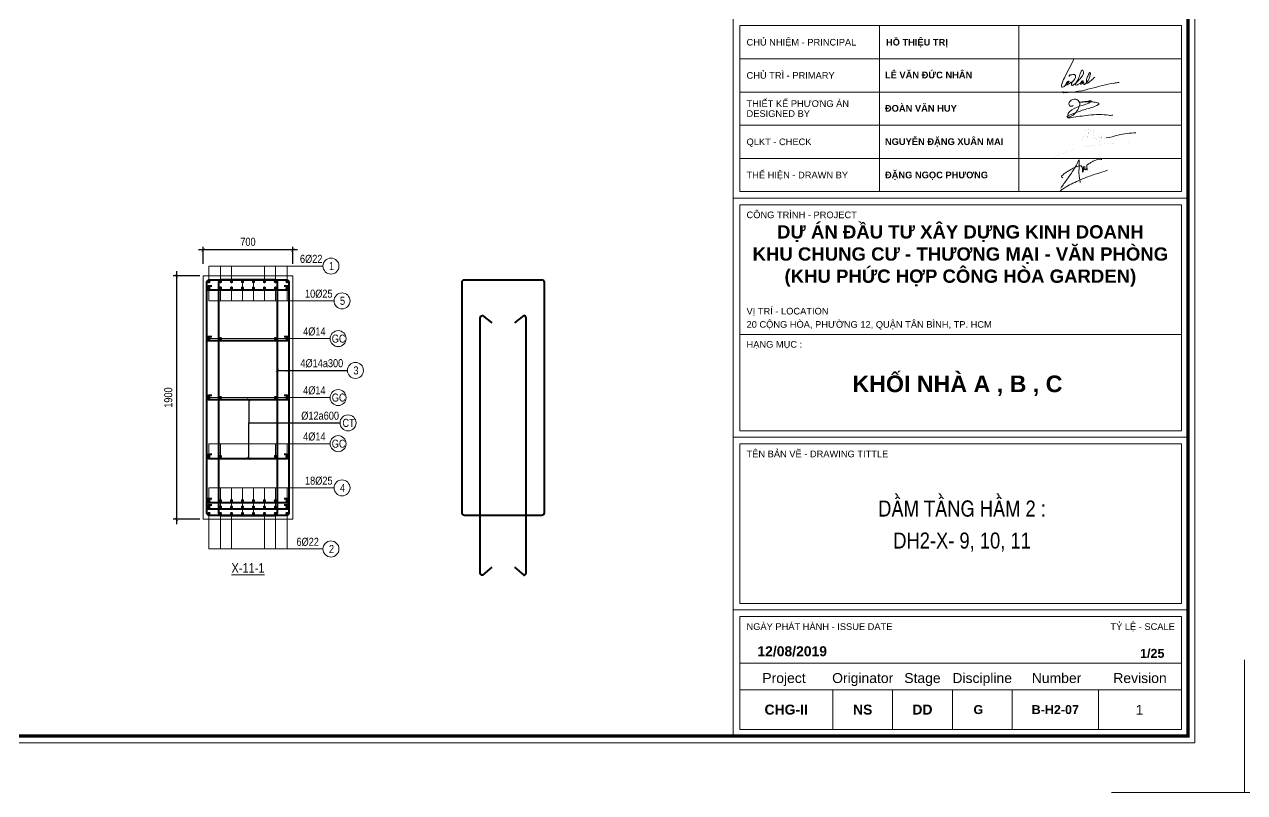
# Model space of a CAD drawing. Header units: millimetres. Extents: x 3014920 to 3563667, y -1638653 to -1356471.
# Drawn here: x 3161691 to 3171218, y -1601326 to -1595328 of the extents above; entities that cross this region are included whole.
import ezdxf
from ezdxf.enums import TextEntityAlignment as Align
from ezdxf.xclip import XClip

# ---------------------------------------------------------------- set-up
doc = ezdxf.new("R2010")
doc.units = ezdxf.units.MM
doc.header["$MEASUREMENT"] = 0
doc.header["$XCLIPFRAME"] = 0
doc.header["$PDMODE"] = 2
doc.linetypes.add('CENTER', pattern=[2, 1.25, -0.25, 0.25, -0.25])
doc.linetypes.add('HIDDEN', pattern=[0.375, 0.25, -0.125])
doc.layers.get('0').update_dxf_attribs({"lineweight": 9})
doc.layers.get('Defpoints').update_dxf_attribs({"color": 10, "lineweight": 0})
for name, color, linetype, lineweight in [('CDAI', 21, 'Continuous', 40), ('CHG_XX_Khung ten$0$TEXT', 7, 'Continuous', 15), ('CHUNHO', 7, 'CENTER', 13), ('CHUTO', 51, 'Continuous', 15), ('CTHEP', 50, 'Continuous', 50), ('DBAO', 90, 'Continuous', 13), ('DGIONG', 130, 'Continuous', 13), ('KTH', 154, 'Continuous', 9), ('Net khuat', 8, 'HIDDEN', 13), ('TEXT', 7, 'Continuous', 15)]:
    doc.layers.add(name, color=color, linetype=linetype, lineweight=lineweight)
doc.styles.add('ArialB', font='arialbd.ttf')
doc.styles.add('CHG_XX_Khung ten$0$A1 BORDER$0$ARIAL', font='arial.ttf')
doc.styles.add('CHG_XX_Khung ten$0$A1 BORDER$0$Arial - Bold', font='arialbd.ttf', dxfattribs={"height": 2.5})
doc.styles.add('CHG_XX_Khung ten$0$arial', font='arial.ttf')
doc.styles.add('CHG_XX_Khung ten$0$Arial - Bold', font='arialbd.ttf')
doc.styles.add('CHG_XX_Khung ten$0$title block pccc$0$ARIAL', font='arial.ttf')
doc.styles.add('CHG_XX_Khung ten$0$title block pccc$0$Arial - Bold', font='arialbd.ttf', dxfattribs={"height": 2.5})
doc.styles.add('Star-HelCon', font='VHELVCN_0.TTF')
doc.styles.add('TTP-HelCon', font='VHELVCN_0.TTF')
doc.dimstyles.new('TTP-25', dxfattribs={"dimscale": 25, "dimtxt": 2.5, "dimasz": 1, "dimexe": 1, "dimexo": 1, "dimgap": 0.09, "dimtad": 0, "dimdec": 4, "dimrnd": 1, "dimzin": 9, "dimdsep": 46, "dimtxsty": 'TTP-HelCon', "dimblk": 'ARCHTICK', "dimcen": 0.09, "dimdle": 1.5, "dimclrd": 256, "dimclre": 256, "dimclrt": 7, "dimadec": 0, "dimazin": 0, "dimtfac": 1, "dimtdec": 4, "dimtmove": 0, "dimatfit": 3, "dimldrblk": 'ARCHTICK', "dimfxl": 1, "dimtvp": 1, "dimtolj": 1, "dimtzin": 0, "dimarcsym": 0})

# ---------------------------------------------------------------- blocks, each defined once
blk = doc.blocks.new('_ArchTick')
at = {"color": 0, "linetype": 'ByBlock', "const_width": 0.15}
blk.add_lwpolyline([(-0.5, -0.5), (0.5, 0.5)], dxfattribs=at)
blk = doc.blocks.new('*D1115')
at = {"layer": 'Defpoints', "color": 0, "transparency": 16777216}
for p in [(17810.4, 5), (12960.4, -254.6), (17810.4, -555.6)]:
    blk.add_point(p, dxfattribs=at)
at = {"layer": 'KTH', "lineweight": -2, "transparency": 16777216}
for p, q in [((17810.4, -20), (17810.4, -580.6)), ((12960.4, -279.6), (12960.4, -580.6)), ((12922.9, -555.6), (17847.9, -555.6))]:
    blk.add_line(p, q, dxfattribs=at)
at = {"layer": 'KTH', "lineweight": -2, "transparency": 16777216, "xscale": 25, "yscale": 25, "zscale": 25, "rotation": 180}
blk.add_blockref('_ArchTick', (12960.4, -555.6), dxfattribs=at)
at = {"layer": 'KTH', "lineweight": -2, "transparency": 16777216, "xscale": 25, "yscale": 25, "zscale": 25}
blk.add_blockref('_ArchTick', (17810.4, -555.6), dxfattribs=at)
at = {"layer": 'KTH', "color": 7, "transparency": 16777216, "insert": (15385.4, -491.8), "char_height": 62.5, "attachment_point": 5, "style": 'TTP-HelCon'}
blk.add_mtext('\\A1;4850', dxfattribs=at)
blk = doc.blocks.new('*D1126')
at = {"layer": 'Defpoints', "color": 0, "transparency": 16777216}
for p in [(23660.4, 372.1), (28160.4, 372.1), (23660.4, 175)]:
    blk.add_point(p, dxfattribs=at)
at = {"layer": 'KTH', "lineweight": -2, "transparency": 16777216}
for p, q in [((23660.4, 347.1), (23660.4, 150)), ((28160.4, 347.1), (28160.4, 150)), ((28197.9, 175), (23622.9, 175))]:
    blk.add_line(p, q, dxfattribs=at)
at = {"layer": 'KTH', "lineweight": -2, "transparency": 16777216, "xscale": 25, "yscale": 25, "zscale": 25, "rotation": 180}
blk.add_blockref('_ArchTick', (23660.4, 175), dxfattribs=at)
at = {"layer": 'KTH', "lineweight": -2, "transparency": 16777216, "xscale": 25, "yscale": 25, "zscale": 25}
blk.add_blockref('_ArchTick', (28160.4, 175), dxfattribs=at)
at = {"layer": 'KTH', "color": 7, "transparency": 16777216, "insert": (25910.4, 244.9), "char_height": 62.5, "attachment_point": 5, "style": 'TTP-HelCon'}
blk.add_mtext('\\A1;6Þ14a250-3', dxfattribs=at)
blk = doc.blocks.new('*D1131')
at = {"layer": 'Defpoints', "color": 0, "transparency": 16777216}
for p in [(11160.4, -254.6), (23410.4, -254.6), (11160.4, -755.6)]:
    blk.add_point(p, dxfattribs=at)
at = {"layer": 'KTH', "lineweight": -2, "transparency": 16777216}
for p, q in [((11160.4, -279.6), (11160.4, -780.6)), ((23410.4, -279.6), (23410.4, -780.6)), ((23447.9, -755.6), (11122.9, -755.6))]:
    blk.add_line(p, q, dxfattribs=at)
at = {"layer": 'KTH', "lineweight": -2, "transparency": 16777216, "xscale": 25, "yscale": 25, "zscale": 25, "rotation": 180}
blk.add_blockref('_ArchTick', (11160.4, -755.6), dxfattribs=at)
at = {"layer": 'KTH', "lineweight": -2, "transparency": 16777216, "xscale": 25, "yscale": 25, "zscale": 25}
blk.add_blockref('_ArchTick', (23410.4, -755.6), dxfattribs=at)
at = {"layer": 'KTH', "color": 7, "transparency": 16777216, "insert": (17285.4, -691.8), "char_height": 62.5, "attachment_point": 5, "style": 'TTP-HelCon'}
blk.add_mtext('\\A1;12250', dxfattribs=at)
blk = doc.blocks.new('*D1133')
at = {"layer": 'Defpoints', "color": 0, "transparency": 16777216}
for p in [(9860.4, 372.1), (15610.4, 372.1), (9860.4, 175)]:
    blk.add_point(p, dxfattribs=at)
at = {"layer": 'KTH', "lineweight": -2, "transparency": 16777216}
for p, q in [((9860.4, 347.1), (9860.4, 150)), ((15610.4, 347.1), (15610.4, 150)), ((15647.9, 175), (9822.9, 175))]:
    blk.add_line(p, q, dxfattribs=at)
at = {"layer": 'KTH', "lineweight": -2, "transparency": 16777216, "xscale": 25, "yscale": 25, "zscale": 25, "rotation": 180}
blk.add_blockref('_ArchTick', (9860.4, 175), dxfattribs=at)
at = {"layer": 'KTH', "lineweight": -2, "transparency": 16777216, "xscale": 25, "yscale": 25, "zscale": 25}
blk.add_blockref('_ArchTick', (15610.4, 175), dxfattribs=at)
at = {"layer": 'KTH', "color": 7, "transparency": 16777216, "insert": (12735.4, 244.9), "char_height": 62.5, "attachment_point": 5, "style": 'TTP-HelCon'}
blk.add_mtext('\\A1;6Þ14a250-3', dxfattribs=at)
blk = doc.blocks.new('*D1137')
at = {"layer": 'Defpoints', "color": 0, "transparency": 16777216}
for p in [(23410.4, -254.6), (28435.4, -254.6), (23410.4, -555.6)]:
    blk.add_point(p, dxfattribs=at)
at = {"layer": 'KTH', "lineweight": -2, "transparency": 16777216}
for p, q in [((23410.4, -279.6), (23410.4, -580.6)), ((28435.4, -279.6), (28435.4, -580.6)), ((28472.9, -555.6), (23372.9, -555.6))]:
    blk.add_line(p, q, dxfattribs=at)
at = {"layer": 'KTH', "lineweight": -2, "transparency": 16777216, "xscale": 25, "yscale": 25, "zscale": 25, "rotation": 180}
blk.add_blockref('_ArchTick', (23410.4, -555.6), dxfattribs=at)
at = {"layer": 'KTH', "lineweight": -2, "transparency": 16777216, "xscale": 25, "yscale": 25, "zscale": 25}
blk.add_blockref('_ArchTick', (28435.4, -555.6), dxfattribs=at)
at = {"layer": 'KTH', "color": 7, "transparency": 16777216, "insert": (25922.9, -491.8), "char_height": 62.5, "attachment_point": 5, "style": 'TTP-HelCon'}
blk.add_mtext('\\A1;5025', dxfattribs=at)
blk = doc.blocks.new('*D1146')
at = {"layer": 'Defpoints', "color": 0, "transparency": 16777216}
for p in [(23410.4, -254.6), (32960.4, -254.6), (32960.4, -755.6)]:
    blk.add_point(p, dxfattribs=at)
at = {"layer": 'KTH', "lineweight": -2, "transparency": 16777216}
for p, q in [((23410.4, -279.6), (23410.4, -780.6)), ((32960.4, -279.6), (32960.4, -780.6)), ((23372.9, -755.6), (32997.9, -755.6))]:
    blk.add_line(p, q, dxfattribs=at)
at = {"layer": 'KTH', "lineweight": -2, "transparency": 16777216, "xscale": 25, "yscale": 25, "zscale": 25, "rotation": 180}
blk.add_blockref('_ArchTick', (23410.4, -755.6), dxfattribs=at)
at = {"layer": 'KTH', "lineweight": -2, "transparency": 16777216, "xscale": 25, "yscale": 25, "zscale": 25}
blk.add_blockref('_ArchTick', (32960.4, -755.6), dxfattribs=at)
at = {"layer": 'KTH', "color": 7, "transparency": 16777216, "insert": (28185.4, -691.8), "char_height": 62.5, "attachment_point": 5, "style": 'TTP-HelCon'}
blk.add_mtext('\\A1;9550', dxfattribs=at)
blk = doc.blocks.new('*D1159')
at = {"layer": 'Defpoints', "color": 0, "ltscale": 500, "transparency": 16777216}
for p in [(3163086.4, -1597292), (3162878.2, -1599192), (3163086.4, -1599192)]:
    blk.add_point(p, dxfattribs=at)
at = {"layer": 'KTH', "lineweight": -2, "ltscale": 500, "transparency": 16777216}
for p, q in [((3163061.4, -1597292), (3162853.2, -1597292)), ((3162878.2, -1597254.5), (3162878.2, -1599229.5)), ((3163061.4, -1599192), (3162853.2, -1599192))]:
    blk.add_line(p, q, dxfattribs=at)
at = {"layer": 'KTH', "lineweight": -2, "ltscale": 500, "transparency": 16777216, "xscale": 25, "yscale": 25, "zscale": 25}
for p, rotation in [((3162878.2, -1597292), 90), ((3162878.2, -1599192), 270)]:
    blk.add_blockref('_ArchTick', p, dxfattribs=dict(at, rotation=rotation))
at = {"layer": 'KTH', "color": 7, "ltscale": 500, "transparency": 16777216, "insert": (3162814.3, -1598242), "char_height": 62.5, "attachment_point": 5, "rotation": 90, "style": 'TTP-HelCon'}
blk.add_mtext('\\A1;1900', dxfattribs=at)
blk = doc.blocks.new('*D1160')
at = {"layer": 'Defpoints', "color": 0, "ltscale": 500, "transparency": 16777216}
for p in [(3163086.4, -1597089.8), (3163086.4, -1597223), (3163786.4, -1597223)]:
    blk.add_point(p, dxfattribs=at)
at = {"layer": 'KTH', "lineweight": -2, "ltscale": 500, "transparency": 16777216}
for p, q in [((3163823.9, -1597089.8), (3163048.9, -1597089.8)), ((3163086.4, -1597198), (3163086.4, -1597064.8)), ((3163786.4, -1597198), (3163786.4, -1597064.8))]:
    blk.add_line(p, q, dxfattribs=at)
at = {"layer": 'KTH', "lineweight": -2, "ltscale": 500, "transparency": 16777216, "xscale": 25, "yscale": 25, "zscale": 25, "rotation": 180}
blk.add_blockref('_ArchTick', (3163086.4, -1597089.8), dxfattribs=at)
at = {"layer": 'KTH', "lineweight": -2, "ltscale": 500, "transparency": 16777216, "xscale": 25, "yscale": 25, "zscale": 25}
blk.add_blockref('_ArchTick', (3163786.4, -1597089.8), dxfattribs=at)
at = {"layer": 'KTH', "color": 7, "ltscale": 500, "transparency": 16777216, "insert": (3163436.4, -1597025.9), "char_height": 62.5, "attachment_point": 5, "style": 'TTP-HelCon'}
blk.add_mtext('\\A1;700', dxfattribs=at)
blk = doc.blocks.new('CHG_XX_Khung ten')
for p, q in [((687, 577), (687, 17)), ((687, 179), (824, 179)), ((687, 107), (824, 107)), ((687, 55), (824, 55))]:
    blk.add_line(p, q)
at = {"color": 9, "linetype": 'Continuous'}
for p, q in [((731, 231), (731, 181)), ((773, 231), (773, 181))]:
    blk.add_line(p, q, dxfattribs=at)
at = {"linetype": 'Continuous'}
for p, q in [((689, 39), (822, 39)), ((716.98, 31), (716.98, 19)), ((734.98, 31), (734.98, 19)), ((752.98, 31), (752.98, 19)), ((770.98, 31), (770.98, 19)), ((797, 31), (797, 19))]:
    blk.add_line(p, q, dxfattribs=at)
blk.add_lwpolyline([(15, 579), (826, 579), (826, 15), (15, 15)], close=True)
at = {"color": 4, "linetype": 'Continuous', "const_width": 1}
blk.add_lwpolyline([(17, 577), (824, 577), (824, 17), (17, 17)], close=True, dxfattribs=at)
at = {"color": 9, "linetype": 'Continuous'}
for points in [[(822, 221), (689, 221), (689, 231), (822, 231)], [(822, 211), (689, 211), (689, 221), (822, 221)], [(822, 201), (689, 201), (689, 211), (822, 211)], [(822, 191), (689, 191), (689, 201), (822, 201)], [(822, 181), (689, 181), (689, 191), (822, 191)]]:
    blk.add_lwpolyline(points, close=True, dxfattribs=at)
blk.add_lwpolyline([(822, 211), (689, 211), (822, 211)], dxfattribs=at)
at = {"linetype": 'Continuous'}
for points in [[(689, 177), (822, 177), (822, 138), (689, 138)], [(689, 109), (822, 109), (822, 138), (689, 138)], [(689, 105), (822, 105), (822, 57), (689, 57)], [(689, 53), (822, 53), (822, 31), (689, 31)], [(822, 19), (689, 19), (689, 31), (822, 31)]]:
    blk.add_lwpolyline(points, close=True, dxfattribs=at)
at = {"color": 1}
for points in [[(785.43, 181.21), (786.17, 181.73), (788.31, 183), (790.34, 184), (791.77, 184.64), (795.08, 185.91), (796.87, 186.5), (799.7, 187.42)], [(785.63, 182.08), (787.56, 184.76), (789.61, 187.7), (790.35, 188.98), (790.79, 189.92), (791.06, 190.59), (791.21, 189.09), (791.18, 188.31), (791.14, 187.75), (791.09, 186.47), (791.21, 185.58), (791.42, 184.31), (791.51, 183.99), (791.51, 183.74)], [(786.29, 185.19), (785.86, 185.61), (786.06, 185.86), (787.11, 186.7), (788.17, 187.35), (789.1, 187.9), (790.12, 188.41), (790.69, 188.61), (791.04, 188.74), (791.47, 188.79), (791.73, 188.72), (791.92, 188.61), (792.08, 188.33), (792.16, 188.06), (792.21, 187.84), (792.21, 187.27), (792.2, 187.05), (792.23, 186.85), (792.39, 187.1), (792.48, 187.84), (792.46, 188.12), (792.44, 188.61), (792.46, 188.03), (792.53, 187.67), (792.73, 187.74), (792.86, 187.87), (792.9, 188.09), (792.9, 188.28), (792.87, 188.7), (792.91, 188.19), (792.93, 187.79), (792.94, 187.69), (793.11, 187.61), (793.31, 187.73), (793.45, 187.93), (793.48, 188.22), (793.48, 188.64), (793.48, 189.05), (793.48, 188.49), (793.56, 187.84), (793.63, 187.45), (793.48, 188.6), (793.51, 188.92), (794.2, 189.45), (794.72, 189.76), (795.44, 190.17), (796.2, 190.5), (796.65, 190.69), (797.26, 190.79), (797.77, 190.74), (797.95, 190.55)]]:
    blk.add_spline(points, degree=3, dxfattribs=at)
at = {"layer": 'CHG_XX_Khung ten$0$TEXT', "color": 1}
blk.add_lwpolyline([(801.29, 204.04, -0.124137), (800.16, 204.02, 0.028888), (797.25, 204.19, 0.026156), (793.98, 204.04, 0.007061), (788.86, 203.28, -0.091769), (787.85, 203.27, -0.25841), (787.51, 203.62, -0.039719), (788.28, 204, -0.004242), (791.23, 205.18, -0.019244), (794.8, 206.31, 0.094204), (797.02, 207.28, 0.504882), (796.98, 207.63, 0.07616), (796.3, 207.87, 0.041135), (794.97, 208.03, 0.034641), (791.34, 207.9, 0.01407), (792.8, 208.12, 0.003668), (794.71, 208.36, -0.800617), (794.79, 208.18, -0.093248), (793.21, 207.32, 0.020479), (791.05, 206.59, 0.096842), (788.38, 205.18, 0.259163), (787.77, 203.63, 0.564182), (788.17, 203.39, 0.087383), (789.69, 204.36, 0.156422), (791.35, 207.23, 0.228987), (790.91, 208.45, 0.272068), (789.19, 208.76, 0.293527), (788.08, 207.43, 0.171419), (788.25, 206.94, 0.281707), (788.69, 206.7, 0.217513), (789.34, 206.92)], format="xyb", dxfattribs=at)
at = {"layer": 'CHG_XX_Khung ten$0$TEXT', "color": 1, "const_width": 0.0121}
for points in [[(791.6, 198.34, 0.143835), (794.1, 199.89, -0.075685), (793.5, 197.02, -0.172299), (794.95, 199.92, -0.299798), (795.6, 198.96, -0.170508), (795.36, 197.75, 0.168316), (795.11, 197.03)], [(791.95, 196.04, -0.054469), (792.33, 197.1, 0.103257), (792.78, 199.38)], [(806.31, 195.73, -0.026807), (805.12, 195.66, 0.027369), (800.25, 195.52, 0.022423), (795.26, 194.89, 0.038275), (791.04, 194.04, 0.053272), (785.95, 192.37, 0.118692), (783.44, 190.96)], [(797.47, 197.92, 0.401177), (797.3, 198.32, 0.483935), (795.9, 197.43, 0.196997), (796.02, 196.61, 0.296639), (796.38, 196.53, 0.183057), (797.12, 197.39)], [(797.48, 198.09, 0.142769), (797.07, 197.1, 0.220826), (797.29, 196.56, 0.106687), (798.07, 198.16, 0.181562), (797.64, 197.4, -0.039872), (797.25, 196.09, -0.060225), (798.09, 197.69, 0.017174), (797.52, 196.45, -0.149286), (799.3, 197.16)]]:
    blk.add_lwpolyline(points, format="xyb", dxfattribs=at)
at = {"layer": 'CHG_XX_Khung ten$0$TEXT', "color": 1}
for centre, radius, start, end in [((808.51, 174.85), 23.83, 90.5448, 103.6788), ((793.37, 230.45), 33.81, 280.1185, 286.3373)]:
    blk.add_arc(centre, radius, start, end, dxfattribs=at)
for points in [[(789.62, 220.97), (786.72, 215.31), (785.87, 213.03), (785.94, 212.46), (786.42, 212.53), (787.18, 213.24), (787.77, 213.73), (788.12, 214.16), (788.07, 214.29), (787.94, 214.27), (787.28, 213.56), (787.2, 213.33), (787.26, 213.21), (787.44, 213.16), (787.7, 213.23), (788.87, 214.02)], [(788.4, 215.73), (788.18, 215.82), (788.21, 216), (788.32, 216.07), (788.7, 216.16), (789.23, 216.24), (789.76, 216.24), (790.01, 216.08), (790.1, 215.79), (790.05, 215.41), (788.96, 213.65), (788.88, 213.4), (788.88, 213.13), (789, 213.02), (789.17, 213.01), (789.51, 213.17), (790.77, 214.27), (791.67, 215.27), (792.3, 216.07), (792.5, 216.66), (792.49, 217.11), (792.33, 217.45), (792.13, 217.58), (791.94, 217.52), (791.73, 217.16), (790.12, 213.5), (790.04, 213.21), (790.14, 213.12), (791.53, 213.7), (792.32, 214.06), (792.42, 214.24), (792.36, 214.39), (792.17, 214.35), (791.86, 214.12), (791.68, 213.82), (791.57, 213.47), (791.67, 213.35), (791.96, 213.42), (792.51, 213.89), (792.61, 213.78), (792.55, 213.52), (792.61, 213.3), (792.77, 213.25), (793.05, 213.46), (794.1, 214.86), (794.42, 215.85), (794.57, 216.45), (794.53, 216.83), (794.42, 216.89), (794.27, 216.8), (794.14, 216.57), (793.62, 215.47), (793.41, 214.74), (793.36, 214.18), (793.41, 213.82), (793.56, 213.67), (793.77, 213.71), (794.19, 213.99), (795.35, 214.98), (795.89, 215.51)], [(786.22, 211.12), (786.28, 210.87), (786.71, 210.78), (801.78, 213.69), (803.18, 213.88)]]:
    blk.add_spline(points, degree=3, dxfattribs=at)
at = {"layer": 'Defpoints', "color": 1, "ltscale": 2}
for points in [[(40.06, 0), (0, 0), (0, 40)], [(800.94, 0), (841, 0), (841, 40)]]:
    blk.add_lwpolyline(points, dxfattribs=at)
for s, height, style, p in [('CHỦ NHIỆM - PRINCIPAL', 2, 'CHG_XX_Khung ten$0$title block pccc$0$ARIAL', (691, 226)), ('HỒ THIỆU TRỊ', 2, 'CHG_XX_Khung ten$0$title block pccc$0$Arial - Bold', (733, 226)), ('CHỦ TRÌ - PRIMARY', 2, 'CHG_XX_Khung ten$0$title block pccc$0$ARIAL', (691, 216)), ('LÊ VĂN ĐỨC NHÂN', 2.0073, 'CHG_XX_Khung ten$0$Arial - Bold', (732.68, 216.13)), ('THIẾT KẾ PHƯƠNG ÁN', 2, 'CHG_XX_Khung ten$0$title block pccc$0$ARIAL', (691, 207.5)), ('ĐOÀN VĂN HUY', 2.0073, 'CHG_XX_Khung ten$0$Arial - Bold', (732.68, 206.09)), ('DESIGNED BY', 2, 'CHG_XX_Khung ten$0$title block pccc$0$ARIAL', (691, 204.5)), ('QLKT - CHECK', 2, 'CHG_XX_Khung ten$0$title block pccc$0$ARIAL', (691, 196)), ('NGUYỄN ĐẶNG XUÂN MAI', 2.0073, 'CHG_XX_Khung ten$0$Arial - Bold', (732.68, 196.05)), ('THỂ HIỆN - DRAWN BY', 2, 'CHG_XX_Khung ten$0$title block pccc$0$ARIAL', (691, 186)), ('ĐẶNG NGỌC PHƯƠNG', 2.0073, 'CHG_XX_Khung ten$0$Arial - Bold', (732.68, 186.02)), ('CÔNG TRÌNH - PROJECT', 2, 'CHG_XX_Khung ten$0$A1 BORDER$0$ARIAL', (691, 174)), ('VỊ TRÍ - LOCATION', 2, 'CHG_XX_Khung ten$0$A1 BORDER$0$ARIAL', (691, 145)), ('20 CỘNG HÒA, PHƯỜNG 12, QUẬN TÂN BÌNH, TP. HCM', 2, 'CHG_XX_Khung ten$0$A1 BORDER$0$ARIAL', (691, 141)), ('HẠNG MỤC :', 2, 'CHG_XX_Khung ten$0$A1 BORDER$0$ARIAL', (691, 135)), ('TÊN BẢN VẼ - DRAWING TITTLE', 2, 'CHG_XX_Khung ten$0$A1 BORDER$0$ARIAL', (691, 102)), ('NGÀY PHÁT HÀNH - ISSUE DATE', 2, 'CHG_XX_Khung ten$0$A1 BORDER$0$ARIAL', (691, 50))]:
    blk.add_text(s, height=height, dxfattribs=dict(style=style)).set_placement(p, align=Align.MIDDLE_LEFT)
at = {"style": 'CHG_XX_Khung ten$0$A1 BORDER$0$ARIAL'}
blk.add_text('TỶ LỆ - SCALE', height=2, dxfattribs=at).set_placement((820, 50), align=Align.MIDDLE_RIGHT)
for s, style, p in [('12/08/2019', 'CHG_XX_Khung ten$0$A1 BORDER$0$Arial - Bold', (704.75, 42.57)), ('Project', 'CHG_XX_Khung ten$0$A1 BORDER$0$ARIAL', (702.28, 34.5)), ('Originator', 'CHG_XX_Khung ten$0$A1 BORDER$0$ARIAL', (725.98, 34.5)), ('Stage', 'CHG_XX_Khung ten$0$A1 BORDER$0$ARIAL', (743.98, 34.5)), ('Discipline', 'CHG_XX_Khung ten$0$A1 BORDER$0$ARIAL', (761.98, 34.5)), ('Number', 'CHG_XX_Khung ten$0$A1 BORDER$0$ARIAL', (784.37, 34.5)), ('Revision', 'CHG_XX_Khung ten$0$A1 BORDER$0$ARIAL', (809.5, 34.5)), ('CHG-II', 'CHG_XX_Khung ten$0$A1 BORDER$0$Arial - Bold', (702.94, 25)), ('NS', 'CHG_XX_Khung ten$0$A1 BORDER$0$Arial - Bold', (725.98, 25)), ('DD', 'CHG_XX_Khung ten$0$A1 BORDER$0$Arial - Bold', (743.98, 25)), ('1', 'CHG_XX_Khung ten$0$arial', (809.36, 24.93))]:
    blk.add_text(s, height=3, dxfattribs=dict(style=style)).set_placement(p, align=Align.MIDDLE_CENTER)
at = {"attachment_point": 2, "style": 'CHG_XX_Khung ten$0$A1 BORDER$0$Arial - Bold'}
for s, insert, char_height, width in [('DỰ ÁN ĐẦU TƯ XÂY DỰNG KINH DOANH\\PKHU CHUNG CƯ - THƯƠNG MẠI - VĂN PHÒNG\\P(KHU PHỨC HỢP CÔNG HÒA GARDEN)', (755.4, 170.88), 4, 159.8745), ('KHỐI NHÀ A , B , C', (754.52, 125.61), 5, 104.1229)]:
    blk.add_mtext(s, dxfattribs=dict(at, insert=insert, char_height=char_height, width=width))
blk = doc.blocks.new('2X-13')
at = {"layer": 'CTHEP'}
blk.add_line((33575.39119, 475), (290.43806, 475), dxfattribs=at)
for points in [[(290.43806, 745.00141), (290.43806, 945), (34222.38412, 945)], [(290.43806, 5), (34210.68418, 5)], [(9860.44181, 45), (17810.44181, 45)], [(20810.44001, 45), (30485.43251, 45)]]:
    blk.add_lwpolyline(points, dxfattribs=at)
at = {"layer": 'DBAO', "linetype": 'Continuous'}
blk.add_line((23610.43251, 975), (28210.44001, 975), dxfattribs=at)
blk.add_line((23610.43251, 975), (28210.44001, 975), dxfattribs=at)
at = {"layer": 'DBAO', "linetype": 'Continuous', "flags": 128}
blk.add_lwpolyline([(260.43806, 1175), (260.43806, -25), (32960.44001, -25), (32960.44001, -925)], dxfattribs=at)
at = {"layer": 'DGIONG', "color": 6, "linetype": 'Continuous', "flags": 128}
blk.add_lwpolyline([(15760.44181, 1171.15297), (14385.44181, 1171.15297), (14372.94181, 1136.8095), (14347.94181, 1205.49644), (14335.44181, 1171.15297), (12960.42681, 1171.15297)], dxfattribs=at)
at = {"layer": 'Net khuat', "color": 6, "ltscale": 250}
blk.add_line((13010.44181, 975), (15560.44181, 975), dxfattribs=at)
at = {"layer": 'Net khuat', "ltscale": 250}
blk.add_line((560.44298, 425), (32960.44001, 425), dxfattribs=at)
at = {"layer": 'KTH'}
for base, p1, p2, picture, middle in [((9860.44181, 175), (15610.44181, 372.13667), (9860.44181, 372.13667), '*D1133', (12735.44181, 244.91666)), ((23660.42501, 175), (28160.44001, 372.13667), (23660.42501, 372.13667), '*D1126', (25910.43251, 244.91666))]:
    dim = blk.add_linear_dim(base=base, p1=p1, p2=p2, angle=180, text='6Þ14a250-3', dimstyle='TTP-25', override={"dimtmove": 1}, dxfattribs=at)
    dim.commit()
    dim.dimension.update_dxf_attribs({"geometry": picture, "text_midpoint": middle})
for base, p1, p2, picture, middle in [((17810.44181, -555.64876), (12960.44181, -254.6045), (17810.44181, 5), '*D1115', (15385.44181, -491.81543)), ((11160.44181, -755.6045), (23410.44001, -254.6045), (11160.44181, -254.6045), '*D1131', (17285.44091, -691.77117))]:
    dim = blk.add_linear_dim(base=base, p1=p1, p2=p2, dimstyle='TTP-25', override={"dimtmove": 1}, dxfattribs=at)
    dim.commit()
    dim.dimension.update_dxf_attribs({"geometry": picture, "text_midpoint": middle})
for base, p1, p2, picture, middle in [((23410.44001, -555.64876), (28435.43251, -254.6045), (23410.44001, -254.6045), '*D1137', (25922.93626, -491.81543)), ((32960.44001, -755.6045), (23410.44001, -254.6045), (32960.44001, -254.6045), '*D1146', (28185.44001, -691.77117))]:
    dim = blk.add_linear_dim(base=base, p1=p1, p2=p2, angle=180, dimstyle='TTP-25', override={"dimtmove": 1}, dxfattribs=at)
    dim.commit()
    dim.dimension.update_dxf_attribs({"geometry": picture, "text_midpoint": middle})

msp = doc.modelspace()

# ---------------------------------------------------------------- linework, layer by layer
at = {"layer": 'CDAI', "elevation": 0}
for points in [[(3163135.15447, -1597322.02219), (3163737.65447, -1597322.02219, -0.4142135624), (3163756.40447, -1597340.77219), (3163756.40447, -1599143.27219, -0.4142135624), (3163737.65447, -1599162.02219), (3163135.15447, -1599162.02219, -0.4142135624), (3163116.40447, -1599143.27219), (3163116.40447, -1597340.77219, -0.4142135624)], [(3163646.94019, -1597322.02219), (3163225.86876, -1597322.02219, 0.4142135624), (3163207.11876, -1597340.77219), (3163207.11876, -1599143.27219, 0.4142135624), (3163225.86876, -1599162.02219), (3163646.94019, -1599162.02219, 0.4142135624), (3163665.69019, -1599143.27219), (3163665.69019, -1597340.77219, 0.4142135624)], [(3165127.2573, -1597322.02219), (3165729.7573, -1597322.02219, -0.4142135624), (3165748.5073, -1597340.77219), (3165748.5073, -1599143.27219, -0.4142135624), (3165729.7573, -1599162.02219), (3165127.2573, -1599162.02219, -0.4142135624), (3165108.5073, -1599143.27219), (3165108.5073, -1597340.77219, -0.4142135624)]]:
    msp.add_lwpolyline(points, format="xyb", close=True, dxfattribs=at)
for points in [[(3163153.32446, -1597372.02219), (3163131.40447, -1597372.02219, 0.4142135624), (3163116.40447, -1597387.02219), (3163116.40447, -1597387.02219, 0.4142135624), (3163131.40447, -1597402.02219), (3163741.40447, -1597402.02219, 0.4142135624), (3163756.40447, -1597387.02219), (3163756.40447, -1597387.02219, 0.4142135624), (3163741.40447, -1597372.02219), (3163719.48448, -1597372.02219)], [(3165340.81415, -1599566.75992), (3165267.97159, -1599629.69334, -0.4142135624), (3165249.22159, -1599610.94334), (3165249.22159, -1597620.94334, -0.4142135624), (3165267.97159, -1597602.19334), (3165340.81415, -1597658.59812)], [(3165516.20046, -1599566.75992), (3165589.04302, -1599629.69334, 0.4142135624), (3165607.79302, -1599610.94334), (3165607.79302, -1597620.94334, 0.4142135624), (3165589.04302, -1597602.19334), (3165516.20046, -1597658.59812)], [(3163153.32446, -1597767.02219), (3163131.40447, -1597767.02219, 0.4142135624), (3163116.40447, -1597782.02219), (3163116.40447, -1597782.02219, 0.4142135624), (3163131.40447, -1597797.02219), (3163741.40447, -1597797.02219, 0.4142135624), (3163756.40447, -1597782.02219), (3163756.40447, -1597782.02219, 0.4142135624), (3163741.40447, -1597767.02219), (3163719.48448, -1597767.02219)], [(3163153.32446, -1598227.02219), (3163131.40447, -1598227.02219, 0.4142135624), (3163116.40447, -1598242.02219), (3163116.40447, -1598242.02219, 0.4142135624), (3163131.40447, -1598257.02219), (3163741.40447, -1598257.02219, 0.4142135624), (3163756.40447, -1598242.02219), (3163756.40447, -1598242.02219, 0.4142135624), (3163741.40447, -1598227.02219), (3163719.48448, -1598227.02219)], [(3163153.32446, -1598687.02219), (3163131.40447, -1598687.02219, 0.4142135624), (3163116.40447, -1598702.02219), (3163116.40447, -1598702.02219, 0.4142135624), (3163131.40447, -1598717.02219), (3163741.40447, -1598717.02219, 0.4142135624), (3163756.40447, -1598702.02219), (3163756.40447, -1598702.02219, 0.4142135624), (3163741.40447, -1598687.02219), (3163719.48448, -1598687.02219)], [(3163153.32446, -1599032.02219), (3163131.40447, -1599032.02219, 0.4142135624), (3163116.40447, -1599047.02219), (3163116.40447, -1599047.02219, 0.4142135624), (3163131.40447, -1599062.02219), (3163741.40447, -1599062.02219, 0.4142135624), (3163756.40447, -1599047.02219), (3163756.40447, -1599047.02219, 0.4142135624), (3163741.40447, -1599032.02219), (3163719.48448, -1599032.02219)], [(3163153.32446, -1599082.02219), (3163131.40447, -1599082.02219, 0.4142135624), (3163116.40447, -1599097.02219), (3163116.40447, -1599097.02219, 0.4142135624), (3163131.40447, -1599112.02219), (3163741.40447, -1599112.02219, 0.4142135624), (3163756.40447, -1599097.02219), (3163756.40447, -1599097.02219, 0.4142135624), (3163741.40447, -1599082.02219), (3163719.48448, -1599082.02219)]]:
    msp.add_lwpolyline(points, format="xyb", dxfattribs=at)
at = {"layer": 'CTHEP', "const_width": 12.5, "elevation": 0}
for points in [[(3163125.15447, -1597337.02219, 1), (3163137.65447, -1597337.02219, 1)], [(3163125.15447, -1597387.02219, 1), (3163137.65447, -1597387.02219, 1)], [(3163215.86876, -1597337.02219, -1), (3163228.36876, -1597337.02219, -1)], [(3163215.86876, -1597387.02219, -1), (3163228.36876, -1597387.02219, -1)], [(3163301.58304, -1597337.02219, -1), (3163314.08304, -1597337.02219, -1)], [(3163301.58304, -1597387.02219, -1), (3163314.08304, -1597387.02219, -1)], [(3163387.29733, -1597337.02219, -1), (3163399.79733, -1597337.02219, -1)], [(3163387.29733, -1597387.0222, -1), (3163399.79733, -1597387.0222, -1)], [(3163485.51161, -1597337.02219, 1), (3163473.01161, -1597337.02219, 1)], [(3163485.51161, -1597387.0222, 1), (3163473.01161, -1597387.0222, 1)], [(3163571.2259, -1597337.02219, 1), (3163558.7259, -1597337.02219, 1)], [(3163571.2259, -1597387.02219, 1), (3163558.7259, -1597387.02219, 1)], [(3163656.94019, -1597337.02219, 1), (3163644.44019, -1597337.02219, 1)], [(3163656.94019, -1597387.02219, 1), (3163644.44019, -1597387.02219, 1)], [(3163735.15447, -1597337.02219, 1), (3163747.65447, -1597337.02219, 1)], [(3163735.15447, -1597387.02219, 1), (3163747.65447, -1597387.02219, 1)], [(3163125.15447, -1597782.02219, 1), (3163137.65447, -1597782.02219, 1)], [(3163215.86876, -1597782.02219, 1), (3163228.36876, -1597782.02219, 1)], [(3163644.44019, -1597782.02219, 1), (3163656.94019, -1597782.02219, 1)], [(3163735.15447, -1597782.02219, 1), (3163747.65447, -1597782.02219, 1)], [(3163125.15447, -1598242.02219, 1), (3163137.65447, -1598242.02219, 1)], [(3163215.86876, -1598242.02219, 1), (3163228.36876, -1598242.02219, 1)], [(3163644.44019, -1598242.02219, 1), (3163656.94019, -1598242.02219, 1)], [(3163735.15447, -1598242.02219, 1), (3163747.65447, -1598242.02219, 1)], [(3163125.15447, -1598702.02219, 1), (3163137.65447, -1598702.02219, 1)], [(3163215.86876, -1598702.02219, 1), (3163228.36876, -1598702.02219, 1)], [(3163644.44019, -1598702.02219, 1), (3163656.94019, -1598702.02219, 1)], [(3163735.15447, -1598702.02219, 1), (3163747.65447, -1598702.02219, 1)], [(3163125.15447, -1599047.02219, -1), (3163137.65447, -1599047.02219, -1)], [(3163125.15447, -1599097.02219, -1), (3163137.65447, -1599097.02219, -1)], [(3163215.86876, -1599047.02219, 1), (3163228.36876, -1599047.02219, 1)], [(3163215.86876, -1599097.02219, 1), (3163228.36876, -1599097.02219, 1)], [(3163301.58304, -1599047.02219, 1), (3163314.08304, -1599047.02219, 1)], [(3163301.58304, -1599097.02219, 1), (3163314.08304, -1599097.02219, 1)], [(3163387.29733, -1599047.02219, 1), (3163399.79733, -1599047.02219, 1)], [(3163387.29733, -1599097.02219, 1), (3163399.79733, -1599097.02219, 1)], [(3163485.51161, -1599047.02219, -1), (3163473.01161, -1599047.02219, -1)], [(3163485.51161, -1599097.02219, -1), (3163473.01161, -1599097.02219, -1)], [(3163571.2259, -1599047.02219, -1), (3163558.7259, -1599047.02219, -1)], [(3163571.2259, -1599097.02219, -1), (3163558.7259, -1599097.02219, -1)], [(3163656.94019, -1599047.02219, -1), (3163644.44019, -1599047.02219, -1)], [(3163656.94019, -1599097.02219, -1), (3163644.44019, -1599097.02219, -1)], [(3163735.15447, -1599047.02219, -1), (3163747.65447, -1599047.02219, -1)], [(3163735.15447, -1599097.02219, -1), (3163747.65447, -1599097.02219, -1)], [(3163125.15447, -1599147.02219, 1), (3163137.65447, -1599147.02219, 1)], [(3163215.86876, -1599147.02219, 1), (3163228.36876, -1599147.02219, 1)], [(3163301.58304, -1599147.02219, 1), (3163314.08304, -1599147.02219, 1)], [(3163387.29733, -1599147.02219, 1), (3163399.79733, -1599147.02219, 1)], [(3163485.51161, -1599147.02219, -1), (3163473.01161, -1599147.02219, -1)], [(3163571.2259, -1599147.02219, -1), (3163558.7259, -1599147.02219, -1)], [(3163656.94019, -1599147.02219, -1), (3163644.44019, -1599147.02219, -1)], [(3163735.15447, -1599147.02219, 1), (3163747.65447, -1599147.02219, 1)]]:
    msp.add_lwpolyline(points, format="xyb", close=True, dxfattribs=at)
at = {"layer": 'DBAO', "elevation": 0, "flags": 128}
for points in [[(3163086.40447, -1597292.02219), (3163786.40447, -1597292.02219)], [(3163786.40447, -1597292.02219), (3163786.40447, -1599192.02219), (3163086.40447, -1599192.02219), (3163086.40447, -1597292.02219)]]:
    msp.add_lwpolyline(points, dxfattribs=at)
at = {"layer": 'DGIONG'}
for p, q in [((3163131.40447, -1597337.02219), (3163131.40447, -1597215.27219)), ((3163131.40447, -1597215.27219), (3164022.00098, -1597215.27219)), ((3163222.11876, -1597337.02219), (3163222.11876, -1597215.27219)), ((3163307.83304, -1597337.02219), (3163307.83304, -1597215.27219)), ((3163564.9759, -1597337.02219), (3163564.9759, -1597215.27219)), ((3163650.69019, -1597337.02219), (3163650.69019, -1597215.27219)), ((3163741.40447, -1597337.02219), (3163741.40447, -1597215.27219)), ((3163131.40447, -1597387.02219), (3163131.40447, -1597487.02219)), ((3163222.11876, -1597387.0222), (3163222.11876, -1597487.0222)), ((3163307.83304, -1597387.0222), (3163307.83304, -1597487.0222)), ((3163393.54733, -1597337.02219), (3163393.54733, -1597487.0222)), ((3163479.26161, -1597337.02219), (3163479.26161, -1597487.0222)), ((3163564.9759, -1597387.0222), (3163564.9759, -1597487.0222)), ((3163650.69019, -1597387.0222), (3163650.69019, -1597487.0222)), ((3163741.40447, -1597387.02219), (3163741.40447, -1597487.02219)), ((3163131.40447, -1597487.02219), (3164108.15585, -1597487.02219)), ((3163131.40447, -1597782.02219), (3164077.96553, -1597782.02219)), ((3163131.40447, -1598242.02219), (3164077.96553, -1598242.02219)), ((3163131.40447, -1598602.02219), (3164077.96553, -1598602.02219)), ((3163131.40447, -1598702.02219), (3163131.40447, -1598602.02219)), ((3163222.11876, -1598702.02219), (3163222.11876, -1598602.02219)), ((3163650.69019, -1598702.02219), (3163650.69019, -1598602.02219)), ((3163741.40447, -1598702.02219), (3163741.40447, -1598602.02219)), ((3163131.40447, -1599097.02219), (3163131.40447, -1598947.0222)), ((3163131.40447, -1598947.0222), (3164108.15585, -1598947.0222)), ((3163222.11876, -1599097.02219), (3163222.11876, -1598947.0222)), ((3163307.83304, -1599097.02219), (3163307.83304, -1598947.0222)), ((3163393.54733, -1598947.0222), (3163393.54733, -1599147.02219)), ((3163479.26161, -1598947.0222), (3163479.26161, -1599147.02219)), ((3163564.9759, -1599097.02219), (3163564.9759, -1598947.0222)), ((3163650.69019, -1599097.02219), (3163650.69019, -1598947.0222)), ((3163741.40447, -1599097.02219), (3163741.40447, -1598947.0222)), ((3163131.40447, -1599424.42402), (3163131.40447, -1599147.02219)), ((3163222.11876, -1599147.02219), (3163222.11876, -1599424.42402)), ((3163307.83304, -1599147.02219), (3163307.83304, -1599424.42402)), ((3163564.9759, -1599147.02219), (3163564.9759, -1599424.42402)), ((3163650.69019, -1599147.02219), (3163650.69019, -1599424.42402)), ((3163741.40447, -1599424.42402), (3163741.40447, -1599147.02219)), ((3163131.40447, -1599424.42402), (3164022.00098, -1599424.42402))]:
    msp.add_line(p, q, dxfattribs=at)
for centre in [(3164084.50098, -1597215.27219), (3164170.65585, -1597487.02219), (3164140.46554, -1597782.02219), (3164275.41893, -1598030.0428), (3164140.46554, -1598242.02219), (3164217.56843, -1598439.60952), (3164140.46554, -1598602.02219), (3164170.65585, -1598947.0222), (3164084.50098, -1599424.42402)]:
    msp.add_circle(centre, 62.5, dxfattribs=at)

# ---------------------------------------------------------------- block references
at = {"layer": 'DBAO'}
ref = msp.add_blockref('2X-13', (3157153.10572, -1596635.95458), dxfattribs=at)
XClip(ref).set_block_clipping_path([(14797.0919759432, -1370.9326533251), (28837.6182023771, 1720.5648618429)])
ref = msp.add_blockref('2X-13', (3143822.12269, -1599269.90458), dxfattribs=at)
XClip(ref).set_block_clipping_path([(28031.8233634392, -1952.409914704), (41366.9993634392, 1808.8434422417)])

# ---------------------------------------------------------------- texts
at = {"layer": 'CHUNHO', "style": 'Star-HelCon'}
for s, p in [('DAÀM TAÀNG HAÀM 2 :', (3169011.77629, -1599170.90776)), ('DH2-X- 9, 10, 11', (3169011.77629, -1599420.90776))]:
    msp.add_text(s, height=125, dxfattribs=at).set_placement(p, align=Align.CENTER)
at = {"layer": 'CHUTO', "color": 7, "style": 'ArialB'}
msp.add_text('1/25', height=70, dxfattribs=at).set_placement((3170401.58086, -1600274.23201))
for s, p in [('G', (3169139.22623, -1600713.28276)), ('B-H2-07', (3169739.88573, -1600713.28276))]:
    msp.add_text(s, height=70, dxfattribs=at).set_placement(p, align=Align.CENTER)
at = {"layer": 'TEXT', "style": 'TTP-HelCon'}
for s, p in [('6Þ22', (3163842.3628, -1597190.27219)), ('10Þ25', (3163881.77659, -1597462.02219)), ('4Þ14', (3163867.13026, -1597757.02219)), ('4Þ14a300', (3163845.57063, -1598005.0428)), ('4Þ14', (3163867.13026, -1598217.02219)), ('Þ12a600', (3163852.48301, -1598414.60952)), ('4Þ14', (3163867.13026, -1598577.02219)), ('18Þ25', (3163881.77659, -1598922.0222)), ('6Þ22', (3163814.8628, -1599399.42402))]:
    msp.add_text(s, height=62.5, dxfattribs=at).set_placement(p)
at = {"layer": 'TEXT', "style": 'Star-HelCon'}
for s, p in [('1', (3164088.66765, -1597215.27219)), ('5', (3164174.82252, -1597487.02219)), ('GC', (3164144.6322, -1597782.02219)), ('3', (3164279.58559, -1598030.0428)), ('GC', (3164144.6322, -1598242.02219)), ('CT', (3164221.7351, -1598439.60952)), ('GC', (3164144.6322, -1598602.02219)), ('4', (3164174.82252, -1598947.0222)), ('2', (3164088.66765, -1599424.42402))]:
    msp.add_text(s, height=62.5, dxfattribs=at).set_placement(p, align=Align.MIDDLE)
at = {"layer": 'TEXT', "style": 'TTP-HelCon'}
msp.add_text('%%UX-11-1', height=75, dxfattribs=at).set_placement((3163436.40447, -1599610.01018), align=Align.CENTER)

# ---------------------------------------------------------------- dimensions: what is measured, and where the dimension line sits
at = {"layer": 'KTH', "ltscale": 500}
dim = msp.add_linear_dim(base=(3163086.40447, -1597089.77219), p1=(3163786.40447, -1597223.01024), p2=(3163086.40447, -1597223.01024), dimstyle='TTP-25', dxfattribs=at)
dim.commit()
dim.dimension.update_dxf_attribs({"geometry": '*D1160', "text_midpoint": (3163436.40447, -1597025.93886)})
dim = msp.add_linear_dim(base=(3162878.16683, -1599192.02219), p1=(3163086.40447, -1597292.02219), p2=(3163086.40447, -1599192.02219), angle=90, dimstyle='TTP-25', dxfattribs=at)
dim.commit()
dim.dimension.update_dxf_attribs({"geometry": '*D1159', "text_midpoint": (3162814.3335, -1598242.02219)})

# ---------------------------------------------------------------- leaders
at = {"layer": 'DGIONG'}
for points in [[(3163665.69019, -1598030.0428), (3164212.91893, -1598030.0428)], [(3163749.49209, -1598030.0428), (3164212.91893, -1598030.0428)], [(3163442.04864, -1598257.02219), (3163442.04864, -1598439.60952), (3164155.06843, -1598439.60952)], [(3163442.04864, -1598717.02219), (3163442.04864, -1598439.60952), (3164155.06843, -1598439.60952)]]:
    msp.add_leader(points, dimstyle='TTP-25', dxfattribs=at)

# ---------------------------------------------------------------- next in the draw order: block references
at = {"color": 5, "xscale": 25.92478421704392, "yscale": 25.92478421704392, "zscale": 25.92478421704392}
msp.add_blockref('CHG_XX_Khung ten', (3149415.08851, -1601326.46106), dxfattribs=at)

# ---------------------------------------------------------------- next in the draw order: block references
msp.add_blockref('CHG_XX_Khung ten', (3171217.83203, -1601326.46106), dxfattribs=at)

doc.saveas('drawing.dxf')
